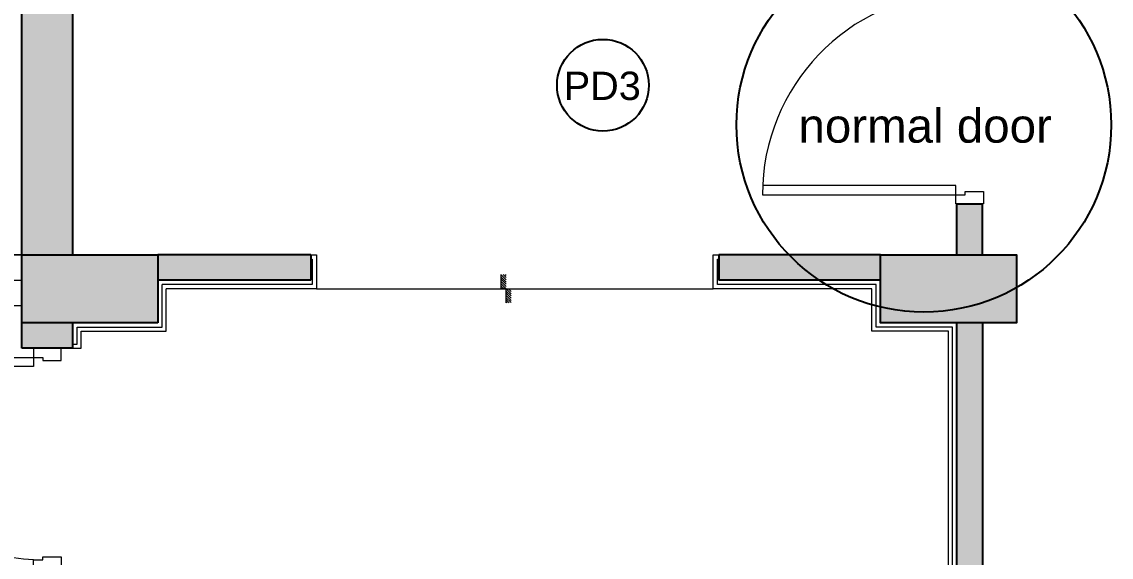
# Model space of a CAD drawing. Header units: inches. Extents: x 211391 to 214260, y -106888 to -102532.
# Drawn here: x 213129.9 to 213322.1, y -104775.4 to -104680.9 of the extents above; entities that cross this region are included whole.
import ezdxf

# ---------------------------------------------------------------- set-up
doc = ezdxf.new("R2010")
doc.units = ezdxf.units.IN
doc.header["$MEASUREMENT"] = 0
doc.linetypes.add('0226--P-00-GA 18.02.10$0$DASH', pattern=[0.35, 0.25, -0.1])
doc.linetypes.add('HIDDEN', pattern=[0.375, 0.25, -0.125])
doc.layers.get('0').update_dxf_attribs({"color": 4})
for name, color, linetype, lineweight in [('BEAM', 90, '0226--P-00-GA 18.02.10$0$DASH', 25), ('DOOR', 2, 'Continuous', 9), ('DROP', 1, 'Continuous', 5), ('HATCH', 251, 'Continuous', 13), ('HIDDEN', 8, 'Continuous', 13), ('STONE', 1, 'Continuous', 18), ('WALL', 5, 'Continuous', 25), ('window', 1, 'Continuous', 18)]:
    doc.layers.add(name, color=color, linetype=linetype, lineweight=lineweight)
doc.layers.add('COLUMN', color=6, linetype='Continuous')
doc.layers.get('BEAM').off()
doc.styles.add('STYLE1', font='arial.ttf', dxfattribs={"height": 8})

# ---------------------------------------------------------------- blocks, each defined once
blk = doc.blocks.new('79')
at = {"layer": 'COLUMN', "ltscale": 20, "true_color": 0xdd22ba}
h = blk.add_hatch(color=212, dxfattribs=at)
h.dxf.hatch_style = 1
h.paths.add_polyline_path([(213129.89, -104734.04), (213153.89, -104734.04), (213153.89, -104722.04), (213129.89, -104722.04)])
h = blk.add_hatch(color=212, dxfattribs=at)
h.dxf.hatch_style = 1
h.paths.add_polyline_path([(213305.39, -104722.04), (213281.39, -104722.04), (213281.39, -104734.04), (213305.39, -104734.04)])
at = {"layer": 'COLUMN', "ltscale": 20}
for points in [[(213153.89, -104734.04), (213129.89, -104734.04), (213129.89, -104722.04), (213153.89, -104722.04)], [(213281.39, -104722.04), (213305.39, -104722.04), (213305.39, -104734.04), (213281.39, -104734.04)]]:
    blk.add_lwpolyline(points, close=True, dxfattribs=at)
blk = doc.blocks.new('DOOR 3 L')
at = {"layer": 'DOOR'}
for points in [[(1.5, -4.54), (1.5, -3.04), (2, -3.04), (2, -0.04), (0, -0.04), (0, -4.54)], [(34.5, -4.54), (34.5, -3.04), (34, -3.04), (34, -0.04), (36, -0.04), (36, -4.54)]]:
    blk.add_lwpolyline(points, close=True, dxfattribs=at)
blk.add_lwpolyline([(34.5, -4.54, -0.400224), (1.5, -36.04), (1.5, -4.54), (3, -4.54), (3, -36.01)], format="xyb", dxfattribs=at)
blk = doc.blocks.new('*X6')
at = {"color": 0}
for p, q in [((-16.8, -3.5), (-13.3, 0)), ((-16.8, -0.8), (-15.9, 0)), ((-16.4, -5.8), (-10.6, 0)), ((-13.8, -5.8), (-8, 0)), ((-11.1, -5.8), (-5.3, 0)), ((-8.5, -5.8), (-2.7, 0)), ((-5.8, -5.8), (0, 0)), ((0, 0), (6, 6)), ((0, 2.7), (3.3, 6)), ((0, 5.3), (0.7, 6)), ((2.7, 0), (8.7, 6)), ((5.3, 0), (11.3, 6)), ((8, 0), (14, 6)), ((10.6, 0), (16.6, 6)), ((13.3, 0), (17, 3.8)), ((15.9, 0), (17, 1.1)), ((-3.2, -5.8), (0, -2.7)), ((-0.5, -5.8), (0, -5.3))]:
    blk.add_line(p, q, dxfattribs=at)
blk = doc.blocks.new('4 UQ46U')
at = {"layer": 'DROP', "lineweight": 5}
blk.add_lwpolyline([(67308.83, -52969.15), (67308.83, -52972.46), (67307.64, -52972.46), (67307.64, -52975.82)], dxfattribs=at)
at = {"layer": 'DROP', "lineweight": 5, "extrusion": (0, 0, -1), "xscale": 0.1972594911858323, "yscale": 0.1972594911858323, "zscale": -0.1972594911858323, "rotation": 270}
blk.add_blockref('*X6', (-67308.83, -52972.46), dxfattribs=at)

msp = doc.modelspace()

# ---------------------------------------------------------------- hatches: boundary and pattern name
at = {"layer": 'HATCH', "ltscale": 15}
h = msp.add_hatch(color=256, dxfattribs=at)
h.dxf.hatch_style = 1
h.paths.add_polyline_path([(213138.89, -104509.04), (213129.89, -104509.04), (213129.89, -104722.04), (213138.89, -104722.04)])
h = msp.add_hatch(color=256, dxfattribs=at)
h.dxf.hatch_style = 1
h.paths.add_polyline_path([(213299.39, -104713.04), (213294.89, -104713.04), (213294.89, -104722.04), (213299.39, -104722.04)])
h = msp.add_hatch(color=256, dxfattribs=at)
h.dxf.hatch_style = 1
h.paths.add_polyline_path([(213180.89, -104722.04), (213153.89, -104722.04), (213153.89, -104726.54), (213180.89, -104726.54)])
h = msp.add_hatch(color=256, dxfattribs=at)
h.dxf.hatch_style = 1
h.paths.add_polyline_path([(213252.89, -104722.04), (213252.89, -104726.54), (213281.39, -104726.54), (213281.39, -104722.04)])
at = {"layer": 'HATCH'}
h = msp.add_hatch(color=256, dxfattribs=at)
h.dxf.hatch_style = 1
h.paths.add_polyline_path([(213129.89, -104734.04), (213129.89, -104738.54), (213138.89, -104738.54), (213138.89, -104734.04)])
at = {"layer": 'HATCH', "ltscale": 15}
h = msp.add_hatch(color=256, dxfattribs=at)
h.dxf.hatch_style = 1
h.paths.add_polyline_path([(213318.89, -104794.04), (213318.89, -104785.04), (213299.39, -104785.04), (213299.39, -104734.04), (213294.89, -104734.04), (213294.89, -104866.04), (213303.89, -104866.04), (213303.89, -104794.04)])

# ---------------------------------------------------------------- linework, layer by layer
at = {"layer": 'Defpoints', "ltscale": 15}
msp.add_circle((213289.06, -104699.1), 33.06, dxfattribs=at)
at = {"layer": 'Defpoints'}
msp.add_circle((213232.43, -104692.09), 8.1, dxfattribs=at)
at = {"layer": 'DROP', "ltscale": 20}
msp.add_line((213181.89, -104728.04), (213251.89, -104728.04), dxfattribs=at)
at = {"layer": 'HIDDEN', "linetype": 'HIDDEN', "ltscale": 20}
for points in [[(213129.89, -104722.04), (213069.89, -104722.04), (213069.89, -104843.54)], [(213129.89, -104731.04), (213078.89, -104731.04), (213078.89, -104839.04), (213129.89, -104839.04)]]:
    msp.add_lwpolyline(points, dxfattribs=at)
at = {"layer": 'STONE'}
for p, q in [((213154.64, -104734.79), (213154.64, -104727.29)), ((213155.39, -104735.54), (213155.39, -104728.04))]:
    msp.add_line(p, q, dxfattribs=at)
for points in [[(213180.89, -104722.79), (213181.14, -104722.79), (213181.14, -104727.29), (213154.64, -104727.29)], [(213180.89, -104722.04), (213181.89, -104722.04), (213181.89, -104728.04), (213155.39, -104728.04)], [(213293.39, -104735.54), (213279.89, -104735.54), (213279.89, -104728.04), (213251.89, -104728.04), (213251.89, -104722.04), (213252.89, -104722.04)], [(213294.14, -104734.79), (213280.64, -104734.79), (213280.64, -104727.29), (213252.64, -104727.29), (213252.64, -104722.79), (213252.89, -104722.79)], [(213138.89, -104737.79), (213139.64, -104737.79), (213139.64, -104734.79), (213154.64, -104734.79)], [(213138.89, -104738.54), (213140.39, -104738.54), (213140.39, -104735.54), (213155.39, -104735.54)], [(213293.39, -104864.39), (213293.39, -104735.54)], [(213294.14, -104865.29), (213294.14, -104734.79)]]:
    msp.add_lwpolyline(points, dxfattribs=at)
at = {"layer": 'WALL', "ltscale": 20}
for p, q in [((213129.89, -104722.04), (213129.89, -104509.04)), ((213138.89, -104722.04), (213138.89, -104509.04)), ((213294.89, -104722.04), (213294.89, -104713.04)), ((213294.89, -104713.04), (213299.39, -104713.04)), ((213299.39, -104722.04), (213299.39, -104713.04)), ((213180.89, -104722.04), (213153.89, -104722.04)), ((213180.89, -104722.04), (213180.89, -104726.54)), ((213281.39, -104722.04), (213252.89, -104722.04)), ((213252.89, -104722.04), (213252.89, -104726.54)), ((213180.89, -104726.54), (213153.89, -104726.54)), ((213281.39, -104726.54), (213252.89, -104726.54)), ((213294.89, -104866.04), (213294.89, -104734.04)), ((213299.39, -104734.04), (213299.39, -104785.04))]:
    msp.add_line(p, q, dxfattribs=at)
at = {"layer": 'WALL', "ltscale": 25}
for p, q in [((213129.89, -104738.54), (213129.89, -104734.04)), ((213138.89, -104738.54), (213138.89, -104734.04)), ((213138.89, -104738.54), (213129.89, -104738.54))]:
    msp.add_line(p, q, dxfattribs=at)
at = {"layer": 'window', "ltscale": 20}
for points in [[(213069.89, -104843.54), (213069.89, -104722.04), (213129.89, -104722.04)], [(213074.39, -104843.54), (213074.39, -104726.54), (213129.89, -104726.54)]]:
    msp.add_lwpolyline(points, dxfattribs=at)

# ---------------------------------------------------------------- block references
at = {"layer": 'BEAM'}
msp.add_blockref('79', (0, 0), dxfattribs=at)
at = {"layer": 'DOOR', "ltscale": 5, "yscale": 1.083333333333283, "zscale": 1.083333333333283}
for p, xscale, rotation in [((213299.62, -104713.04), -1.083333333333283, 269.9999999998069), ((213136.87, -104738.54), 1.083333333333283, 270.0000000001931)]:
    msp.add_blockref('DOOR 3 L', p, dxfattribs=dict(at, xscale=xscale, rotation=rotation))
at = {"layer": 'WALL', "xscale": -0.7535655759087191, "yscale": 0.7535655759087191, "zscale": 0.7535655759087191, "rotation": 180}
msp.add_blockref('4 UQ46U', (162493.77, -144646.26), dxfattribs=at)

# ---------------------------------------------------------------- texts
at = {"layer": 'Defpoints', "insert": (213236.44, -104689.69), "char_height": 5, "attachment_point": 3, "style": 'STYLE1'}
msp.add_mtext_dynamic_manual_height_columns('\\A1;\\pxqc;PD3', width=8.2379, gutter_width=70, heights=[0], dxfattribs=at)
at = {"layer": 'Defpoints', "ltscale": 15, "insert": (213340.29, -104696.23), "char_height": 6, "attachment_point": 3, "style": 'STYLE1'}
msp.add_mtext_dynamic_manual_height_columns('\\A1;\\pxqc;normal door ', width=101.9942, gutter_width=35, heights=[0], dxfattribs=at)

doc.saveas('drawing.dxf')
